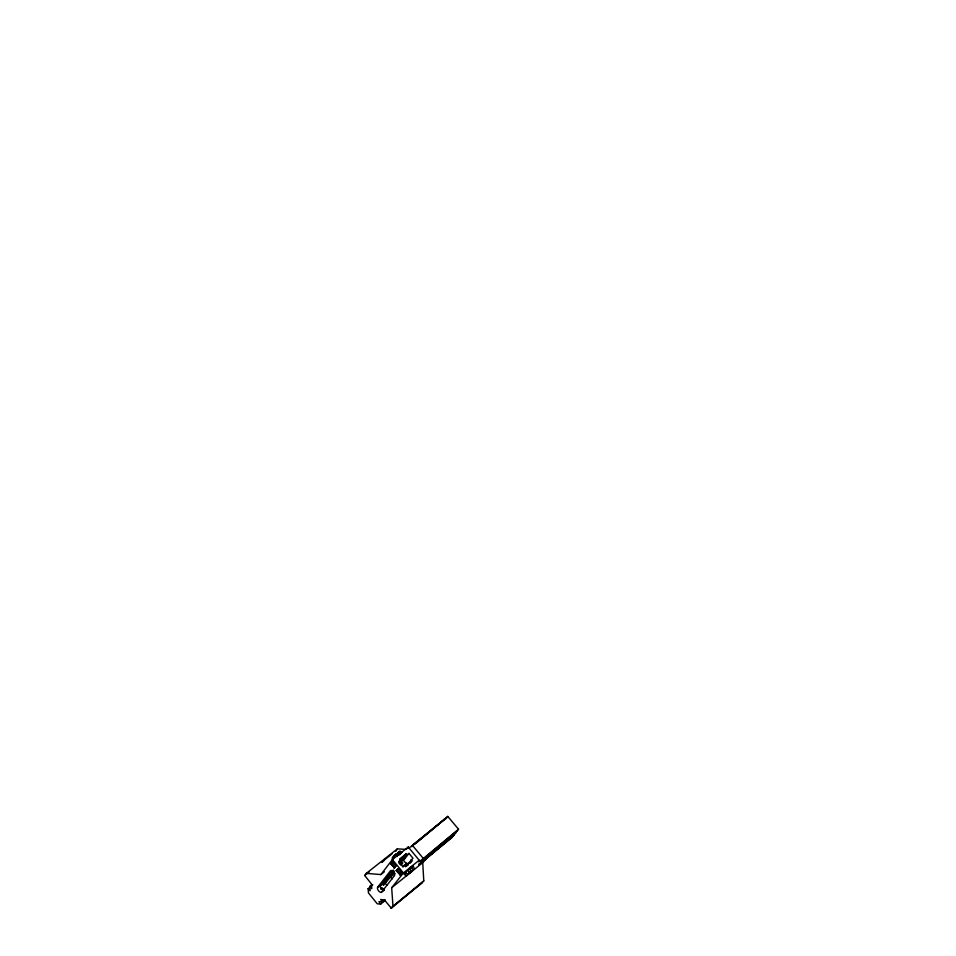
<?xml version="1.0" encoding="UTF-8"?>
<svg xmlns="http://www.w3.org/2000/svg" width="956" height="956" viewBox="0 0 956 956"><rect width="100%" height="100%" fill="white"/><g stroke="black" fill="none" stroke-linecap="round" stroke-linejoin="round"><path stroke-width="1.43" d="M400.887 864.678L402.799 862.814L401.651 863.854M421.584 861.129L422.564 861.213L420.795 862.109L455.677 832.807L456.717 831.051L422.779 859.647L424.548 858.739L423.568 858.655M453.646 835.317L454.686 833.56L453.646 835.317L418.824 864.571L451.626 837.803L452.666 836.046L418.824 864.571M451.626 837.803L451.853 837.038M413.004 844.793L411.952 846.574L413.004 844.793L445.95 818.24L415.382 843.754M455.677 832.807L456.717 831.051M385.352 900.241L380.655 904.137L377.25 903.779L368.454 892.94L368.108 888.686L370.115 890.789L369.924 886.332L371.776 888.626L371.418 883.942L364.714 875.493L366.291 873.39L397.326 848.868L406.145 849.394M397.326 848.868L395.808 851.306M392.629 859.779A2.88 1.398 54.7 0 1 392.486 857.687L395.88 854.078A2.88 1.398 54.6 0 1 398.58 855.142M392.486 857.687L395.88 854.078M366.291 873.39L380.882 874.561L392.402 859.599L408.248 847.016L419.194 860.233A11.52 1.099 -42 0 0 423.341 858.512L458.533 829.222L447.755 816.4L412.478 845.415A11.484 1.195 -41.9 0 1 408.021 848.45M397.254 854.138A2.868 1.398 54.6 0 1 397.421 853.768L399.238 851.414A2.88 1.41 54.6 0 1 401.938 852.465L399.512 854.819M390.526 863.722L392.426 861.858L395.904 866.076L394.481 867.905L390.526 863.722L392.426 861.858M396.19 870.629L398.102 868.753L401.58 872.983L400.146 874.8L396.19 870.629L398.102 868.753M377.632 887.323L390.478 870.773A3.179 1.53 54.6 0 1 393.454 871.968A3.179 1.53 54.6 0 1 394.481 875.648L381.54 892.127A3.119 1.47 54.6 0 1 378.648 890.92A3.119 1.47 54.6 0 1 377.632 887.323L380.38 885.113A3.119 1.47 54.6 0 0 381.145 888.387A3.119 1.47 54.6 0 0 383.977 890.144M393.992 867.952L395.904 866.076M399.309 861.44L402.058 857.902L400.289 859.325M379.962 886.594L392.558 870.414M398.855 862.324L400.66 860.006L399.739 858.894L406.073 853.851L406.993 854.963L399.751 864.224M379.496 886.475L382.603 883.989L393.442 870.08M398.855 863.125L406.073 853.851M382.603 883.989L383.476 885.065L394.326 871.167M383.476 885.065L390.514 876.975L395.031 873.354M405.547 866.745L412.98 858.249L408.965 853.385L403.504 860.364L407.483 865.192M399.668 874.86L401.58 872.983M410.1 863.232L411.916 860.926L411.008 859.826M445.926 818.706L447.755 816.4M380.655 904.137L378.935 901.651L382.496 901.807L380.631 899.512L384.384 899.883L391.327 908.2L392.976 906.168L391.673 887.765L403.396 872.959L419.194 860.233M407.949 869.709A2.904 1.41 54.4 0 1 408.881 873.067L407.029 875.373A2.892 1.398 54.4 0 1 404.316 874.286L409.538 868.43A2.892 1.41 54.4 0 1 410.459 871.788L408.606 874.107A2.892 1.398 54.4 0 1 407.435 874.25M409.538 868.43L408.678 869.506L412.884 865.73A2.892 1.41 54.3 0 1 413.805 869.076L411.952 871.394A2.88 1.398 54.3 0 1 410.781 871.549M411.056 868.024L412.884 865.73M391.673 887.765L422.719 862.659L428.18 857.102L452.045 837.205L458.533 829.222M391.327 908.2L423.783 880.93L422.719 862.659M400.552 864.726L401.711 863.411M402.309 863.435L401.15 864.487M409.682 872.374L408.511 873.426M408.594 872.995L409.084 872.374M420.795 862.109L453.873 834.552M422.779 859.647L455.904 832.055M412.729 845.57L445.95 818.24M392.976 906.168L423.783 880.93M391.064 908.092L394.481 905.284M396.752 903.42L422.086 882.986M382.496 901.807L384.778 899.955M382.352 901.998L384.635 900.146M381.54 892.127L384.288 889.917M404.316 874.286L405.894 873.019A2.892 1.398 54.4 0 0 406.396 873.545M402.93 867.02L407.447 863.399M411.916 860.926L405.595 866.005L404.687 864.893L402.691 866.483L398.664 861.595L400.66 860.006M406.121 866.399L407.889 864.977M380.882 874.561L384.348 871.8M406.993 854.963L408.965 853.385M369.781 886.523L372.207 884.503M368.108 888.686L372.828 884.85M395.844 855.023L397.421 853.768M364.714 875.493L369.303 871.86M381.934 861.87L392.271 853.708M382.03 862.204L384.324 860.388M419.624 863.591L420.604 863.662M444.193 819.149L445.149 819.256M412.478 845.415L423.341 858.512M406.372 863.017L407.937 864.917M392.402 859.599L403.396 872.959M391.231 862.802L394.709 867.032M396.895 869.709L400.385 873.951M391.016 863.686L394.481 867.905M396.68 870.581L400.146 874.8M390.514 876.975L392.08 878.887M385.411 883.511L386.965 885.399M407.507 848.486A11.484 1.195 -41.9 0 1 408.248 847.016M380.954 888.972A1.673 1.494 49.6 0 1 383.774 890.634M380.882 888.841A1.816 1.625 49.6 0 1 383.977 889.749M393.872 857.293A2.88 1.398 54.7 0 1 394.063 856.433M397.66 852.668A2.88 1.398 54.6 0 1 400.361 853.72M394.29 855.333A2.88 1.398 54.7 0 1 396.991 856.397M411.307 866.996A2.892 1.41 54.4 0 1 412.239 870.354L410.387 872.673A2.892 1.398 54.4 0 1 408.69 872.541"/></g></svg>
